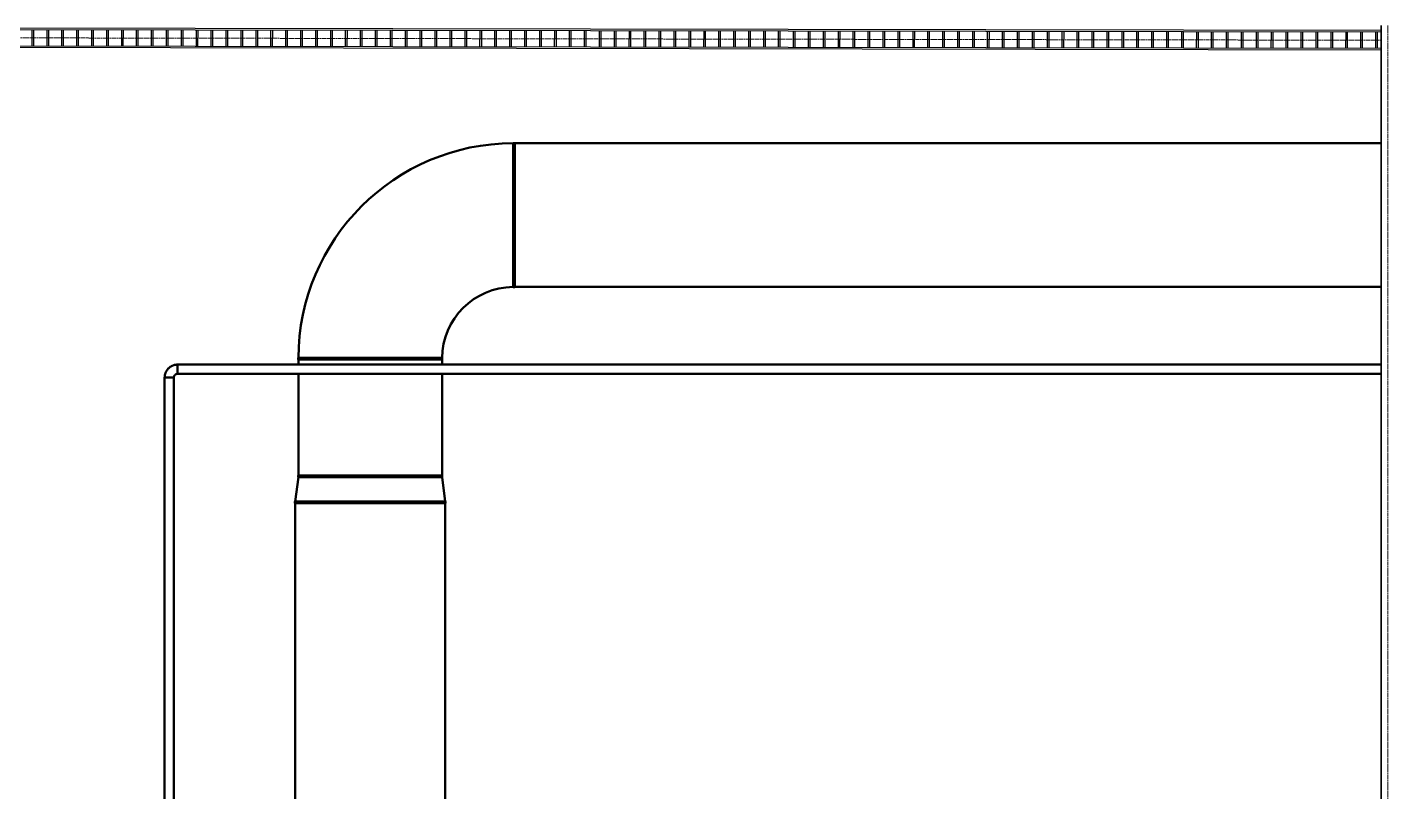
# Model space of a CAD drawing. Header units: millimetres. Extents: x -108050 to 96605, y 58136 to 140997.
# Drawn here: x -6161 to 14671, y 101960 to 113661 of the extents above; entities that cross this region are included whole.
import ezdxf

# ---------------------------------------------------------------- set-up
doc = ezdxf.new("R2010")
doc.units = ezdxf.units.MM
doc.linetypes.add('Center', pattern=[29.999999, 12, -6, 6, -6])
for name, color, linetype, lineweight in [('E-CABL-TRAY', 211, 'Continuous', 25), ('E-CABL-TRAY-CNTR', 211, 'Center', 18), ('M-HVAC-DUCT', 70, 'Continuous', 50), ('P-PIPE', 3, 'Continuous', 50)]:
    doc.layers.add(name, color=color, linetype=linetype, lineweight=lineweight)

# ---------------------------------------------------------------- blocks, each defined once
blk = doc.blocks.new('01_REC Transition REC_C Flanged_ - 200 mm-2037997-HẦM')
at = {"layer": 'M-HVAC-DUCT'}
for p, q in [((-25, -1152), (-25, 1152)), ((-25, 1152), (0, 1152)), ((0, 1152), (0, -1152)), ((0, 1150), (372, 1100)), ((372, -1102), (372, 1102)), ((397, 1102), (372, 1102)), ((397, 1102), (397, -1102)), ((0, -1152), (-25, -1152)), ((372, -1100), (0, -1150)), ((372, -1102), (397, -1102))]:
    blk.add_line(p, q, dxfattribs=at)
blk = doc.blocks.new('01_REC Elbow_C Flanged_ - 1 W-2037998-HẦM')
at = {"layer": 'M-HVAC-DUCT'}
for p, q in [((-2212.5, -1102), (-2212.5, 1102)), ((-2212.5, 1102), (-2187.5, 1102)), ((-2187.5, 1102), (-2187.5, -1102)), ((-2187.5, -1102), (-2212.5, -1102)), ((-1102, -2187.5), (1102, -2187.5)), ((-1102, -2187.5), (-1102, -2212.5)), ((1102, -2212.5), (-1102, -2212.5)), ((1102, -2212.5), (1102, -2187.5))]:
    blk.add_line(p, q, dxfattribs=at)
for radius, start, end in [(3300, 0.21716, 89.78284), (1100, 0.65228, 89.34772)]:
    blk.add_arc((-2200, -2200), radius, start, end, dxfattribs=at)
blk = doc.blocks.new('M_Elbow - Welded - Generic - Standard-2092714-HẦM')
at = {"layer": 'P-PIPE'}
for p, q in [((-127, 71), (-127, 68)), ((-127, 68), (-127, 61)), ((-127, 61), (-127, 50)), ((-127, 50), (-127, 35)), ((-127, 35), (-127, 18)), ((-127, 18), (-127, -18)), ((-68, 127), (-71, 127)), ((-61, 127), (-68, 127)), ((-50, 127), (-61, 127)), ((-35, 127), (-50, 127)), ((-18, 127), (-35, 127)), ((18, 127), (-18, 127)), ((35, 127), (18, 127)), ((50, 127), (35, 127)), ((61, 127), (50, 127)), ((68, 127), (61, 127)), ((71, 127), (68, 127)), ((-127, -18), (-127, -35)), ((-127, -35), (-127, -50)), ((-127, -50), (-127, -61)), ((-127, -61), (-127, -68)), ((-127, -68), (-127, -71))]:
    blk.add_line(p, q, dxfattribs=at)
at = {"layer": 'P-PIPE', "flags": 128}
for points in [[(-71, 127), (-71, 125), (-71, 122), (-71, 120), (-71, 118), (-72, 116), (-72, 114), (-73, 111), (-74, 109), (-74, 107), (-75, 105), (-76, 103), (-77, 101), (-78, 99), (-79, 97), (-80, 95), (-82, 93), (-83, 92), (-85, 90), (-86, 88), (-88, 87), (-89, 85), (-91, 84), (-93, 82), (-95, 81), (-97, 80), (-98, 78), (-100, 77), (-102, 76), (-104, 75), (-107, 74), (-109, 74), (-111, 73), (-113, 72), (-115, 72), (-117, 71), (-120, 71), (-122, 71), (-124, 71), (-126, 71), (-127, 71)], [(-127, -71), (-119, -70), (-111, -70), (-103, -69), (-96, -68), (-88, -67), (-80, -65), (-72, -63), (-65, -61), (-57, -58), (-50, -55), (-43, -52), (-36, -48), (-29, -45), (-22, -40), (-15, -36), (-9, -32), (-3, -27), (3, -22), (9, -16), (15, -11), (20, -5), (25, 1), (30, 7), (35, 14), (39, 20), (43, 27), (47, 34), (51, 41), (54, 48), (57, 55), (60, 63), (62, 70), (64, 78), (66, 86), (68, 93), (69, 101), (70, 109), (70, 117), (71, 125), (71, 127)]]:
    blk.add_lwpolyline(points, dxfattribs=at)

msp = doc.modelspace()

# ---------------------------------------------------------------- linework, layer by layer
at = {"layer": 'E-CABL-TRAY'}
for p, q in [((14571, 113612), (-8421, 113652)), ((14571, 113587), (-8421, 113626)), ((-6091, 113622), (-6092, 113373)), ((-6066, 113622), (-6066, 113373)), ((-5863, 113622), (-5863, 113373)), ((-5837, 113622), (-5838, 113373)), ((-5634, 113621), (-5634, 113372)), ((-5609, 113621), (-5609, 113372)), ((-5405, 113621), (-5406, 113372)), ((-5380, 113621), (-5380, 113372)), ((-5177, 113621), (-5177, 113371)), ((-5151, 113621), (-5152, 113371)), ((-4948, 113620), (-4949, 113371)), ((-4923, 113620), (-4923, 113371)), ((-4720, 113620), (-4720, 113371)), ((-4694, 113620), (-4695, 113371)), ((-4491, 113619), (-4491, 113370)), ((-4466, 113619), (-4466, 113370)), ((-4262, 113619), (-4263, 113370)), ((-4237, 113619), (-4237, 113370)), ((-4034, 113619), (-4034, 113369)), ((-4008, 113619), (-4009, 113369)), ((-3805, 113618), (-3806, 113369)), ((-3780, 113618), (-3780, 113369)), ((-3577, 113618), (-3577, 113369)), ((-3551, 113618), (-3552, 113369)), ((-3348, 113618), (-3348, 113368)), ((-3323, 113617), (-3323, 113368)), ((-3119, 113617), (-3120, 113368)), ((-3094, 113617), (-3094, 113368)), ((-2891, 113617), (-2891, 113368)), ((-2865, 113617), (-2866, 113367)), ((-2662, 113616), (-2663, 113367)), ((-2637, 113616), (-2637, 113367)), ((-2434, 113616), (-2434, 113367)), ((-2408, 113616), (-2409, 113367)), ((-2205, 113616), (-2205, 113366)), ((-2180, 113615), (-2180, 113366)), ((-1976, 113615), (-1977, 113366)), ((-1951, 113615), (-1951, 113366)), ((-1748, 113615), (-1748, 113366)), ((-1722, 113615), (-1723, 113366)), ((-1519, 113614), (-1520, 113365)), ((-1494, 113614), (-1494, 113365)), ((-1291, 113614), (-1291, 113365)), ((-1265, 113614), (-1266, 113365)), ((-1062, 113614), (-1062, 113364)), ((-1037, 113614), (-1037, 113364)), ((-833, 113613), (-834, 113364)), ((-808, 113613), (-808, 113364)), ((-605, 113613), (-605, 113364)), ((-579, 113613), (-580, 113364)), ((-376, 113612), (-377, 113363)), ((-351, 113612), (-351, 113363)), ((-148, 113612), (-148, 113363)), ((-122, 113612), (-123, 113363)), ((81, 113612), (81, 113362)), ((106, 113612), (106, 113362)), ((310, 113611), (309, 113362)), ((335, 113611), (335, 113362)), ((538, 113611), (538, 113362)), ((564, 113611), (563, 113362)), ((767, 113610), (766, 113361)), ((792, 113610), (792, 113361)), ((995, 113610), (995, 113361)), ((1021, 113610), (1020, 113361)), ((1224, 113610), (1224, 113360)), ((1249, 113610), (1249, 113360)), ((1453, 113609), (1452, 113360)), ((1478, 113609), (1478, 113360)), ((1681, 113609), (1681, 113360)), ((1707, 113609), (1706, 113360)), ((1910, 113608), (1909, 113359)), ((1935, 113608), (1935, 113359)), ((2138, 113608), (2138, 113359)), ((2164, 113608), (2163, 113359)), ((2367, 113608), (2367, 113358)), ((2392, 113608), (2392, 113358)), ((2596, 113607), (2595, 113358)), ((2621, 113607), (2621, 113358)), ((2824, 113607), (2824, 113358)), ((2850, 113607), (2849, 113358)), ((3053, 113606), (3052, 113357)), ((3078, 113606), (3078, 113357)), ((3281, 113606), (3281, 113357)), ((3307, 113606), (3306, 113357)), ((3510, 113606), (3510, 113357)), ((3535, 113606), (3535, 113356)), ((3739, 113605), (3738, 113356)), ((3764, 113605), (3764, 113356)), ((3967, 113605), (3967, 113356)), ((3993, 113605), (3992, 113356)), ((4196, 113605), (4195, 113355)), ((4221, 113604), (4221, 113355)), ((4424, 113604), (4424, 113355)), ((4450, 113604), (4449, 113355)), ((4653, 113604), (4653, 113355)), ((4678, 113604), (4678, 113355)), ((4882, 113603), (4881, 113354)), ((4907, 113603), (4907, 113354)), ((5110, 113603), (5110, 113354)), ((5136, 113603), (5135, 113354)), ((5339, 113603), (5338, 113353)), ((5364, 113603), (5364, 113353)), ((5567, 113602), (5567, 113353)), ((5593, 113602), (5592, 113353)), ((5796, 113602), (5796, 113353)), ((5821, 113602), (5821, 113353)), ((6025, 113601), (6024, 113352)), ((6050, 113601), (6050, 113352)), ((6253, 113601), (6253, 113352)), ((6279, 113601), (6278, 113352)), ((6482, 113601), (6481, 113351)), ((6507, 113601), (6507, 113351)), ((6710, 113600), (6710, 113351)), ((6736, 113600), (6735, 113351)), ((6939, 113600), (6939, 113351)), ((6964, 113600), (6964, 113351)), ((7168, 113599), (7167, 113350)), ((7193, 113599), (7193, 113350)), ((7396, 113599), (7396, 113350)), ((7422, 113599), (7421, 113350)), ((7625, 113599), (7624, 113349)), ((7650, 113599), (7650, 113349)), ((7853, 113598), (7853, 113349)), ((7879, 113598), (7878, 113349)), ((8082, 113598), (8082, 113349)), ((8107, 113598), (8107, 113349)), ((8311, 113597), (8310, 113348)), ((8336, 113597), (8336, 113348)), ((8539, 113597), (8539, 113348)), ((8565, 113597), (8564, 113348)), ((8768, 113597), (8767, 113347)), ((8793, 113597), (8793, 113347)), ((8996, 113596), (8996, 113347)), ((9022, 113596), (9021, 113347)), ((9225, 113596), (9225, 113347)), ((9250, 113596), (9250, 113347)), ((9454, 113595), (9453, 113346)), ((9479, 113595), (9479, 113346)), ((9682, 113595), (9682, 113346)), ((9708, 113595), (9707, 113346)), ((9911, 113595), (9910, 113346)), ((9936, 113595), (9936, 113345)), ((10139, 113594), (10139, 113345)), ((10165, 113594), (10164, 113345)), ((10368, 113594), (10368, 113345)), ((10393, 113594), (10393, 113345)), ((10597, 113594), (10596, 113344)), ((10622, 113593), (10622, 113344)), ((10825, 113593), (10825, 113344)), ((10851, 113593), (10850, 113344)), ((11054, 113593), (11053, 113344)), ((11079, 113593), (11079, 113344)), ((11282, 113592), (11282, 113343)), ((11308, 113592), (11307, 113343)), ((11511, 113592), (11511, 113343)), ((11536, 113592), (11536, 113343)), ((11740, 113592), (11739, 113342)), ((11765, 113592), (11765, 113342)), ((11968, 113591), (11968, 113342)), ((11994, 113591), (11993, 113342)), ((12197, 113591), (12196, 113342)), ((12222, 113591), (12222, 113342)), ((12425, 113590), (12425, 113341)), ((12451, 113590), (12450, 113341)), ((12654, 113590), (12654, 113341)), ((12679, 113590), (12679, 113341)), ((12883, 113590), (12882, 113340)), ((12908, 113590), (12908, 113340)), ((13111, 113589), (13111, 113340)), ((13137, 113589), (13136, 113340)), ((13340, 113589), (13339, 113340)), ((13365, 113589), (13365, 113340)), ((13568, 113588), (13568, 113339)), ((13594, 113588), (13593, 113339)), ((13797, 113588), (13797, 113339)), ((13822, 113588), (13822, 113339)), ((14026, 113588), (14025, 113338)), ((14051, 113588), (14051, 113338)), ((14254, 113587), (14254, 113338)), ((14280, 113587), (14279, 113338)), ((14483, 113587), (14482, 113338)), ((14508, 113587), (14508, 113338)), ((14571, 92863), (14571, 113688)), ((14573, 92863), (14573, 113688)), ((14571, 113337), (-8421, 113377)), ((14571, 113312), (-8421, 113352))]:
    msp.add_line(p, q, dxfattribs=at)
at = {"layer": 'E-CABL-TRAY-CNTR'}
for p, q in [((14671, 92863), (14671, 113688)), ((14571, 113462), (-8421, 113502))]:
    msp.add_line(p, q, dxfattribs=at)
at = {"layer": 'M-HVAC-DUCT'}
for p, q in [((14571, 111887), (1303, 111887)), ((14571, 109687), (1303, 109687)), ((-2010, 108575), (-2010, 108499)), ((190, 108575), (190, 108499)), ((-2010, 108358), (-2010, 106800)), ((190, 108358), (190, 106800)), ((-2060, 106378), (-2060, 97639)), ((240, 106378), (240, 97639))]:
    msp.add_line(p, q, dxfattribs=at)
at = {"layer": 'P-PIPE'}
for p, q in [((14571, 108499), (-3859, 108499)), ((-3859, 108499), (-3859, 108358)), ((-3859, 108358), (14571, 108358)), ((-4057, 108301), (-4057, 98134)), ((-3916, 108301), (-4057, 108301)), ((-3916, 98134), (-3916, 108301))]:
    msp.add_line(p, q, dxfattribs=at)

# ---------------------------------------------------------------- block references
at = {"layer": 'M-HVAC-DUCT', "rotation": 89.99999999999962}
for name, p in [('01_REC Elbow_C Flanged_ - 1 W-2037998-HẦM', (-910, 110787)), ('01_REC Transition REC_C Flanged_ - 200 mm-2037997-HẦM', (-910, 106403))]:
    msp.add_blockref(name, p, dxfattribs=at)
at = {"layer": 'P-PIPE', "rotation": 180}
msp.add_blockref('M_Elbow - Welded - Generic - Standard-2092714-HẦM', (-3986, 108428), dxfattribs=at)

doc.saveas('drawing.dxf')
